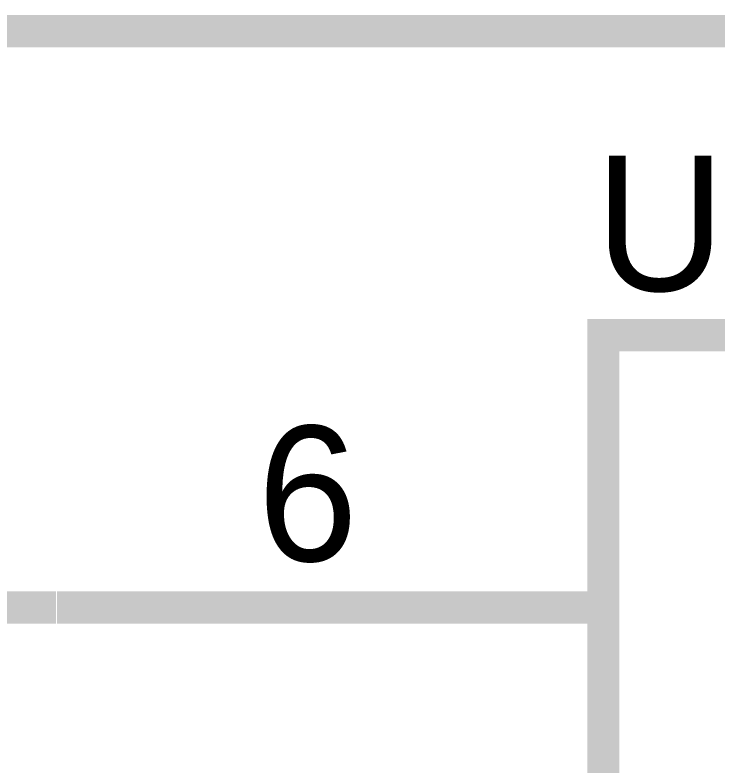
# Model space of a CAD drawing. Header units: inches. Extents: x 0 to 16.9, y 0 to 11.7.
# Drawn here: x 12.4904 to 12.7471, y 10.3219 to 10.596 of the extents above; entities that cross this region are included whole.
import ezdxf

# ---------------------------------------------------------------- set-up
doc = ezdxf.new("R2010")
doc.units = ezdxf.units.IN
doc.header["$MEASUREMENT"] = 0
doc.layers.add('Sheet', color=255, linetype='Continuous')

msp = doc.modelspace()

# ---------------------------------------------------------------- linework, layer by layer
at = {"layer": 'Sheet'}
for points in [[(14.60506, 8.6794, 0.0118, 0.0118, 0), (15.15594, 8.6794, 0.0118, 0.0118, 0), (15.15594, 10.59014, 0.0118, 0.0118, 0), (12.4008, 10.59014, 0.0118, 0.0118, 0), (12.4008, 10.37947, 0.0118, 0.0118, 0)], [(12.12537, 10.37638, 0.0118, 0.0118, 0), (12.4008, 10.37638, 0.0118, 0.0118, 0), (12.4008, 10.37947, 0.0118, 0.0118, 0), (12.50535, 10.37947, 0.0118, 0.0118, 0)], [(12.70556, 10.37947, 0.0118, 0.0118, 0), (12.50573, 10.37947, 0.0118, 0.0118, 0)]]:
    msp.add_lwpolyline(points, format="xyseb", dxfattribs=at)
for points in [[(12.70556, 10.47902, 0.0118, 0.0118, 0), (14.40524, 10.47902, 0.0118, 0.0118, 0), (14.40524, 8.07901, 0.0118, 0.0118, 0), (12.70556, 8.07901, 0.0118, 0.0118, 0), (12.70556, 10.47902, 0.0118, 0.0118, 0)], [(12.70556, 10.47902, 0.0039, 0.0039, 0), (12.70556, 8.07901, 0.0039, 0.0039, 0), (14.40524, 8.07901, 0.0039, 0.0039, 0), (14.40524, 10.47902, 0.0039, 0.0039, 0), (12.70556, 10.47902, 0.0039, 0.0039, 0), (12.70556, 10.47902, 0.0039, 0.0039, 0)]]:
    msp.add_lwpolyline(points, format="xyseb", close=True, dxfattribs=at)

# ---------------------------------------------------------------- texts
for s, height, p in [('U6', 0.049389, (12.70247, 10.49522)), ('6', 0.04939, (12.57903, 10.39644))]:
    msp.add_text(s, height=height, dxfattribs=at).set_placement(p)

doc.saveas('drawing.dxf')
